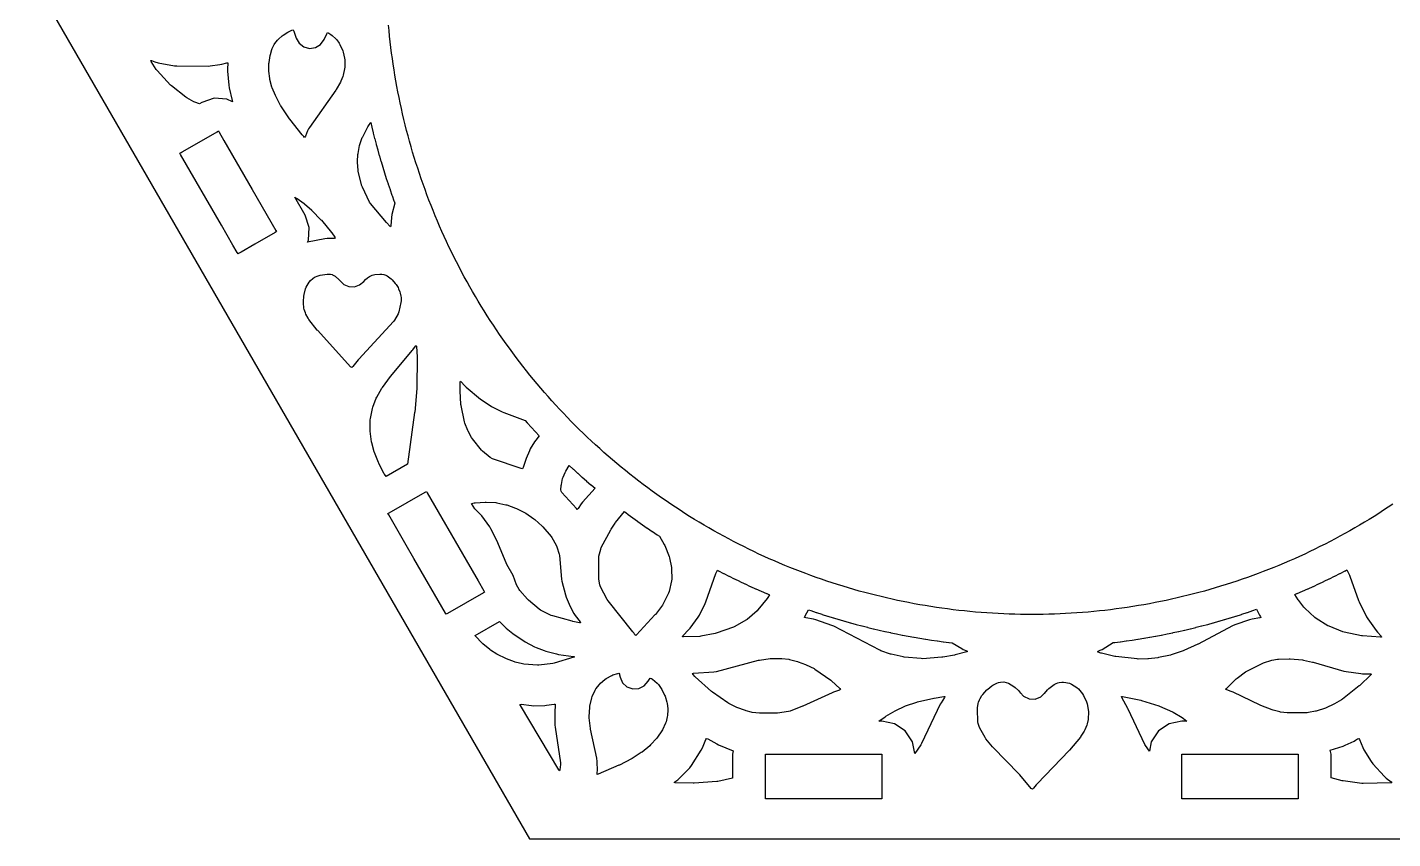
# Model space of a CAD drawing. Header units: millimetres. Extents: x 10 to 410, y 18 to 283.
# Drawn here: x 232 to 327.1, y 160.4 to 216.9 of the extents above; entities that cross this region are included whole.
import ezdxf

# ---------------------------------------------------------------- set-up
doc = ezdxf.new("R2010")
doc.units = ezdxf.units.MM
doc.layers.add('CUT', color=1, linetype='Continuous')

msp = doc.modelspace()

# ---------------------------------------------------------------- linework, layer by layer
at = {"layer": 'CUT'}
for points in [[(372, 221), (337, 281.6218), (267, 281.6218), (232, 221), (267, 160.3782), (337, 160.3782)], [(252.4326, 215.7235), (252.6777, 216.0577), (252.8703, 216.4727), (252.9254, 216.5459), (253.0117, 216.5155), (253.1602, 216.4245), (253.2463, 216.3586), (253.4937, 216.1248), (253.5585, 216.0509), (253.7345, 215.8074), (253.7864, 215.7182), (253.9839, 215.2856), (254.0191, 215.1802), (254.1092, 214.769), (254.1213, 214.6577), (254.1221, 214.1391), (254.1101, 214.0268), (254.0143, 213.5875), (253.9848, 213.4947), (253.8427, 213.1595), (253.8133, 213.1007), (253.514, 212.5854), (253.49, 212.5479), (251.6567, 209.9309), (251.5975, 209.8359), (251.5818, 209.8076), (251.533, 209.7068), (251.3765, 209.3341), (251.325, 209.2507), (251.2593, 209.3005), (251.1748, 209.3982), (251.1597, 209.4165), (250.2967, 210.5095), (250.2722, 210.5431), (249.676, 211.4351), (249.6498, 211.4787), (249.3076, 212.1166), (249.2837, 212.1676), (249.0696, 212.6959), (249.0487, 212.7585), (248.9096, 213.2839), (248.8956, 213.3572), (248.836, 213.8663), (248.8326, 213.9368), (248.841, 214.403), (248.8466, 214.4702), (248.9178, 214.9525), (248.9355, 215.0306), (249.039, 215.3654), (249.0722, 215.4475), (249.2077, 215.715), (249.2582, 215.7957), (249.4269, 216.0171), (249.4937, 216.0896), (249.7579, 216.3267), (249.8291, 216.3804), (250.1439, 216.5782), (250.2056, 216.6114), (250.4303, 216.7137), (250.5194, 216.7334), (250.5657, 216.6548), (250.7297, 216.1658), (250.9364, 215.8065), (251.2659, 215.5553), (251.6671, 215.4511), (252.0772, 215.5103)], [(244.7495, 214.229), (245.4181, 214.3214), (245.5509, 214.3485), (245.8961, 214.4427), (245.9768, 214.4486), (245.9841, 214.368), (245.9527, 214.0681), (245.9505, 213.8727), (246.0322, 212.878), (246.0604, 212.7075), (246.2837, 211.821), (246.3072, 211.7209), (245.9126, 211.9155), (245.0171, 211.9742), (244.1673, 211.6857), (243.9883, 211.5824), (243.6649, 211.7097), (243.6089, 211.7357), (243.1152, 212.0009), (243.04, 212.05), (242.0387, 212.8345), (241.9763, 212.8922), (241.0381, 213.912), (240.9829, 213.9834), (240.6211, 214.5463), (240.5973, 214.6095), (240.6637, 214.5973), (240.885, 214.5056), (241.1072, 214.441), (242.2485, 214.2425), (242.4247, 214.2269), (244.602, 214.2191)], [(255.1776, 208.7454), (255.3454, 209.2308), (255.3737, 209.2974), (255.7259, 209.9892), (255.7659, 210.0552), (255.9297, 210.2856), (256.0048, 209.9673), (256.0092, 209.9486), (256.1025, 209.5671), (256.1075, 209.5471), (256.2042, 209.1665), (256.2091, 209.1478), (256.309, 208.768), (256.3143, 208.748), (256.4176, 208.3692), (256.4229, 208.35), (256.5295, 207.972), (256.5351, 207.9526), (256.645, 207.5756), (256.6507, 207.5563), (256.7639, 207.1803), (256.7696, 207.1616), (256.886, 206.7865), (256.8923, 206.7666), (257.0121, 206.3926), (257.0181, 206.3743), (257.141, 206.0014), (257.1476, 205.9817), (257.2739, 205.6098), (257.2802, 205.5914), (257.4096, 205.2207), (257.4164, 205.2015), (257.5491, 204.8319), (257.5561, 204.8126), (257.6084, 204.6711), (257.3998, 203.8671), (257.3677, 203.6606), (257.3364, 203.0868), (257.3188, 203.0175), (257.2607, 203.0591), (257.0475, 203.2852), (257.0264, 203.309), (255.9248, 204.6296), (255.855, 204.7381), (255.3561, 205.7765), (255.3209, 205.8728), (255.0634, 206.8743), (255.0483, 206.9665), (255.0091, 207.5008), (255.0088, 207.5722), (255.0399, 208.0648), (255.0493, 208.1359), (255.1593, 208.6782)], [(247.6766, 205.6075), (249.3156, 202.7687), (249.3673, 202.6791), (249.2777, 202.6274), (247.846, 201.8008), (246.9045, 201.2572), (246.7723, 201.1808), (246.6827, 201.1291), (246.631, 201.2187), (246.3323, 201.7359), (245.528, 203.1291), (242.6844, 208.0543), (242.6327, 208.1439), (242.7223, 208.1956), (242.7981, 208.2394), (243.4769, 208.6313), (245.2277, 209.6422), (245.3173, 209.6939), (245.369, 209.6043), (245.7042, 209.0237)], [(251.8606, 204.1398), (252.4623, 203.5135), (252.4919, 203.4798), (253.1958, 202.6091), (253.2128, 202.5869), (253.4256, 202.2929), (253.4566, 202.2281), (253.3864, 202.2128), (252.9009, 202.1964), (252.7381, 202.1781), (251.5217, 201.9441), (251.5201, 201.9441), (251.5889, 202.0838), (251.6476, 202.9793), (251.3592, 203.8291), (250.6389, 205.0766), (250.7457, 205.02), (250.8047, 204.9836), (251.2821, 204.643), (251.3219, 204.6116), (251.8267, 204.1721)], [(255.698, 199.4719), (255.836, 199.5631), (256.0397, 199.6552), (256.2165, 199.7001), (256.5733, 199.7261), (256.7122, 199.7176), (256.8554, 199.6894), (256.9824, 199.6469), (257.0723, 199.6033), (257.1758, 199.5371), (257.3606, 199.3856), (257.4234, 199.3247), (257.644, 199.0717), (257.6923, 199.0068), (257.8343, 198.7815), (257.8762, 198.6999), (257.963, 198.4871), (257.9913, 198.3937), (258.0354, 198.1769), (258.0458, 198.081), (258.0493, 197.8694), (258.036, 197.7436), (257.8871, 197.0967), (257.833, 196.9572), (257.5808, 196.5105), (257.5104, 196.4136), (255.0945, 193.7848), (255.0522, 193.7359), (254.6762, 193.2724), (254.604, 193.2147), (254.5284, 193.2681), (252.2342, 195.7796), (252.2087, 195.8097), (251.6148, 196.5671), (251.5663, 196.641), (251.4137, 196.923), (251.3744, 197.016), (251.3007, 197.2514), (251.2795, 197.3554), (251.2428, 197.7202), (251.2412, 197.8045), (251.2645, 198.187), (251.2823, 198.2944), (251.3918, 198.6915), (251.4426, 198.8132), (251.6389, 199.1545), (251.7384, 199.2788), (251.8857, 199.4141), (252.0226, 199.5047), (252.257, 199.6113), (252.3993, 199.6528), (252.884, 199.722), (253.0194, 199.7236), (253.1391, 199.7095), (253.2519, 199.6832), (253.2715, 199.6763), (253.4422, 199.576), (253.7239, 199.3277), (253.8417, 199.1978), (253.8484, 199.204), (254.061, 199.0005), (254.4116, 198.8526), (254.792, 198.8394), (255.152, 198.9626), (255.4445, 199.206), (255.5615, 199.3465)], [(256.1761, 187.3448), (256.0072, 187.9693), (255.9938, 188.0351), (255.8913, 188.7837), (255.8865, 188.8661), (255.9014, 189.5617), (255.9107, 189.6492), (256.0459, 190.3541), (256.0717, 190.4442), (256.3138, 191.0708), (256.3497, 191.1454), (256.7108, 191.7663), (256.7411, 191.8125), (257.3118, 192.5919), (257.3325, 192.6183), (258.8156, 194.3936), (258.8607, 194.4517), (259.0406, 194.7005), (259.092, 194.7475), (259.1104, 194.6803), (259.156, 193.9525), (259.157, 193.9186), (259.1526, 191.795), (259.1503, 191.7468), (258.995, 190.097), (258.9923, 190.0739), (258.4907, 186.4691), (256.9975, 185.607), (256.8796, 185.7884), (256.853, 185.8343), (256.4895, 186.5413), (256.4674, 186.5904), (256.1939, 187.291)], [(264.4475, 190.4507), (265.0944, 190.1256), (265.2017, 190.079), (266.6901, 189.5284), (266.8425, 189.3576), (266.8558, 189.3428), (267.1198, 189.0521), (267.1338, 189.0368), (267.4004, 188.7485), (267.4137, 188.7343), (267.6771, 188.4543), (267.4278, 188.1445), (267.3474, 188.0296), (267.0525, 187.5421), (266.9837, 187.4071), (266.7609, 186.8794), (266.7287, 186.7924), (266.5497, 186.2356), (266.5066, 186.1585), (266.419, 186.1695), (264.4227, 186.8367), (264.2528, 186.9319), (263.7119, 187.3867), (263.639, 187.4616), (263.0154, 188.2461), (262.9645, 188.3232), (262.7195, 188.7769), (262.6936, 188.8322), (262.4943, 189.3331), (262.4686, 189.4182), (262.2277, 190.554), (262.2173, 190.6312), (262.1592, 191.5935), (262.1583, 191.6324), (262.1662, 192.1958), (262.1812, 192.2647), (262.2372, 192.2218), (262.4705, 191.954), (262.5875, 191.8391), (263.5785, 191.008), (263.6896, 190.9266), (264.3554, 190.503)], [(270.3244, 183.3277), (270.262, 183.3757), (269.2511, 184.4981), (269.2006, 184.5838), (269.1877, 184.6824), (269.2091, 184.9844), (269.2185, 185.0528), (269.304, 185.4689), (269.3321, 185.5615), (269.4722, 185.9047), (269.515, 185.9876), (269.7666, 186.3838), (270.0368, 186.1338), (270.0521, 186.1198), (270.3428, 185.8558), (270.3576, 185.8425), (270.6506, 185.581), (270.6655, 185.5678), (270.9607, 185.3089), (270.9758, 185.2959), (271.2733, 185.0395), (271.2891, 185.026), (271.5647, 184.7927), (270.6915, 183.8304), (270.5963, 183.7086), (270.3793, 183.3842)], [(263.8156, 177.654), (263.8673, 177.5644), (263.7777, 177.5127), (261.2723, 176.0661), (261.1827, 176.0144), (261.131, 176.104), (258.9314, 179.9137), (258.4066, 180.8228), (257.1844, 182.9396), (257.1327, 183.0292), (257.2223, 183.0809), (259.7277, 184.5275), (259.8173, 184.5792), (259.869, 184.4896), (262.5897, 179.7772), (263.411, 178.3547)], [(264.7082, 183.7841), (265.3452, 183.6529), (265.4136, 183.6339), (266.0296, 183.417), (266.0942, 183.3893), (266.6865, 183.0863), (266.7456, 183.051), (267.3079, 182.6629), (267.3602, 182.6217), (267.8847, 182.1512), (267.9327, 182.1021), (268.5021, 181.4379), (268.5588, 181.3574), (268.862, 180.8285), (268.91, 180.7161), (269.0594, 180.2083), (269.0785, 180.1092), (269.2321, 178.468), (269.2584, 178.3129), (269.4942, 177.3632), (269.5418, 177.2177), (269.7477, 176.7157), (269.7992, 176.6079), (270.0939, 176.0725), (270.1842, 175.9351), (270.5259, 175.4946), (270.5571, 175.4315), (270.4867, 175.43), (270.0064, 175.5174), (269.962, 175.5275), (268.61, 175.897), (268.5131, 175.9341), (267.7664, 176.309), (267.6649, 176.3758), (266.9167, 177.0036), (266.8571, 177.0622), (266.3292, 177.6727), (266.2795, 177.7406), (266.0797, 178.0647), (265.8592, 178.7144), (265.4194, 179.4762), (264.7871, 180.9938), (264.758, 181.0574), (264.3082, 181.9622), (264.2221, 182.1055), (263.6783, 182.8661), (263.539, 183.0244), (263.1759, 183.3619), (262.9555, 183.7437), (263.1457, 183.7817), (263.2125, 183.7906), (263.9068, 183.8382), (263.978, 183.8382), (264.6377, 183.7937)], [(276.7564, 179.9507), (276.8902, 179.2826), (276.9004, 179.183), (276.9048, 178.4676), (276.8929, 178.3538), (276.7316, 177.6082), (276.6872, 177.4829), (276.3119, 176.7405), (276.2601, 176.6581), (275.7635, 176.0106), (275.7336, 175.9749), (274.4578, 174.586), (274.3952, 174.5386), (274.3404, 174.5949), (274.2562, 174.7203), (274.2032, 174.7924), (272.4648, 176.9572), (272.4084, 177.0438), (271.9471, 177.9322), (271.897, 178.0778), (271.8241, 178.4722), (271.8153, 178.5693), (271.82, 179.9506), (271.8359, 180.0769), (271.9552, 180.5496), (271.999, 180.6643), (272.651, 181.9088), (272.6804, 181.9582), (272.9559, 182.3675), (272.9844, 182.406), (273.6068, 183.1702), (273.8568, 182.9835), (273.873, 182.9715), (274.1897, 182.7393), (274.206, 182.7275), (274.5247, 182.4981), (274.5412, 182.4864), (274.8619, 182.2598), (274.8777, 182.2487), (275.2003, 182.0248), (275.2173, 182.0131), (275.5419, 181.7921), (275.5583, 181.781), (275.8848, 181.5628), (275.9018, 181.5516), (276.0517, 181.4533), (276.3855, 180.8844), (276.42, 180.8141), (276.7291, 180.0426)], [(279.2736, 176.875), (279.9864, 178.8592), (280.0102, 178.9151), (280.092, 179.0798), (280.1501, 179.0492), (280.1682, 179.0398), (280.5173, 178.86), (280.5355, 178.8507), (280.8862, 178.674), (280.9038, 178.6652), (281.256, 178.4915), (281.2741, 178.4827), (281.6278, 178.3121), (281.6455, 178.3036), (282.0007, 178.136), (282.0193, 178.1274), (282.3759, 177.963), (282.3947, 177.9544), (282.7528, 177.7932), (282.7703, 177.7854), (283.1297, 177.6272), (283.1484, 177.6191), (283.5092, 177.4641), (283.5274, 177.4564), (283.7251, 177.3734), (283.6078, 177.1763), (283.5638, 177.1133), (282.9167, 176.319), (282.8503, 176.2512), (282.1546, 175.6582), (282.0723, 175.6007), (281.2994, 175.1644), (281.2164, 175.1266), (280.0056, 174.6987), (279.9299, 174.6782), (278.9398, 174.4878), (278.8602, 174.4787), (277.7193, 174.4366), (277.649, 174.4479), (277.6866, 174.5083), (278.1076, 174.9573), (278.189, 175.0555), (278.737, 175.8043), (278.8321, 175.9614), (279.2278, 176.767)], [(324.8161, 176.8752), (325.3179, 175.8443), (325.4029, 175.7001), (325.9827, 174.8751), (326.0764, 174.76), (326.3385, 174.481), (326.3756, 174.421), (326.3055, 174.4126), (325.0384, 174.5164), (324.974, 174.5257), (323.7577, 174.7798), (323.6755, 174.8041), (322.714, 175.1767), (322.6285, 175.2191), (321.8042, 175.7269), (321.7217, 175.7898), (321.0191, 176.4448), (320.9629, 176.5063), (320.5935, 176.9811), (320.558, 177.0327), (320.3373, 177.3996), (320.4726, 177.4564), (320.4908, 177.4641), (320.8516, 177.6191), (320.8703, 177.6272), (321.2297, 177.7854), (321.2472, 177.7932), (321.6053, 177.9544), (321.6241, 177.963), (321.9807, 178.1274), (321.9993, 178.136), (322.3545, 178.3036), (322.3722, 178.3121), (322.7259, 178.4827), (322.744, 178.4915), (323.0962, 178.6652), (323.1138, 178.674), (323.4645, 178.8507), (323.4827, 178.86), (323.8318, 179.0398), (323.8499, 179.0492), (323.9567, 179.1054), (324.1406, 178.7444), (324.1674, 178.6819), (324.7708, 176.9833)], [(297.5266, 173.4182), (297.4792, 173.3916), (296.6497, 173.1786), (296.6112, 173.1702), (295.7877, 173.0234), (295.7321, 173.0165), (294.3791, 172.9223), (294.2957, 172.9231), (293.1117, 173.0295), (293.0408, 173.0408), (292.2063, 173.2332), (292.1569, 173.2472), (291.4809, 173.4746), (291.4051, 173.5069), (288.2045, 175.1802), (288.0686, 175.2395), (286.9571, 175.6333), (286.7742, 175.68), (286.2389, 175.7667), (286.1624, 175.7956), (286.2099, 175.9077), (286.4349, 176.3348), (286.5914, 176.2802), (286.6098, 176.2739), (286.9817, 176.1476), (287.0014, 176.141), (287.3743, 176.0181), (287.3926, 176.0121), (287.7666, 175.8923), (287.7865, 175.886), (288.1616, 175.7696), (288.1803, 175.7639), (288.5563, 175.6507), (288.5756, 175.645), (288.9526, 175.5351), (288.972, 175.5295), (289.35, 175.4229), (289.3692, 175.4176), (289.748, 175.3143), (289.768, 175.309), (290.1478, 175.2091), (290.1665, 175.2042), (290.5471, 175.1075), (290.5671, 175.1025), (290.9486, 175.0092), (290.9673, 175.0048), (291.3495, 174.9147), (291.37, 174.9099), (291.753, 174.8233), (291.7724, 174.819), (292.1562, 174.7357), (292.1754, 174.7316), (292.5598, 174.6516), (292.5798, 174.6476), (292.965, 174.571), (292.9843, 174.5672), (293.3701, 174.4939), (293.3905, 174.4901), (293.7769, 174.4203), (293.7958, 174.417), (294.1829, 174.3504), (294.2032, 174.347), (294.5907, 174.2839), (294.6108, 174.2807), (294.999, 174.221), (295.0182, 174.2181), (295.4068, 174.1617), (295.4274, 174.1589), (295.8165, 174.106), (295.8358, 174.1034), (296.2254, 174.0538), (296.2459, 174.0513), (296.4494, 174.0273), (297.1112, 173.6281), (297.2244, 173.5689), (297.4693, 173.4593)], [(308.1642, 174.1034), (308.1835, 174.106), (308.5726, 174.1589), (308.5932, 174.1617), (308.9818, 174.2181), (309.001, 174.221), (309.3892, 174.2807), (309.4093, 174.2839), (309.7968, 174.347), (309.8171, 174.3504), (310.2042, 174.417), (310.2231, 174.4203), (310.6095, 174.4901), (310.6299, 174.4939), (311.0157, 174.5672), (311.035, 174.571), (311.4202, 174.6476), (311.4402, 174.6516), (311.8246, 174.7316), (311.8438, 174.7357), (312.2276, 174.819), (312.247, 174.8233), (312.63, 174.9099), (312.6505, 174.9147), (313.0327, 175.0048), (313.0514, 175.0092), (313.4329, 175.1025), (313.4529, 175.1075), (313.8335, 175.2042), (313.8522, 175.2091), (314.232, 175.309), (314.252, 175.3143), (314.6308, 175.4176), (314.65, 175.4229), (315.028, 175.5295), (315.0474, 175.5351), (315.4244, 175.645), (315.4437, 175.6507), (315.8197, 175.7639), (315.8384, 175.7696), (316.2135, 175.886), (316.2334, 175.8923), (316.6074, 176.0121), (316.6257, 176.0181), (316.9986, 176.141), (317.0183, 176.1476), (317.3902, 176.2739), (317.4086, 176.2802), (317.6651, 176.3697), (317.871, 175.9643), (317.9182, 175.8811), (317.9249, 175.8704), (317.9539, 175.7945), (317.878, 175.7655), (317.3417, 175.6745), (317.1753, 175.632), (316.134, 175.2731), (315.9842, 175.2081), (313.5955, 173.9416), (313.5662, 173.9272), (312.6015, 173.4903), (312.5521, 173.4709), (311.7111, 173.1884), (311.6554, 173.1731), (310.83, 172.9939), (310.7765, 172.9851), (310.1215, 172.9125), (310.0731, 172.9094), (309.4096, 172.8974), (309.3423, 172.9006), (307.851, 173.0662), (307.787, 173.0773), (306.8511, 173.3008), (306.8079, 173.3131), (306.6299, 173.3722), (306.5688, 173.4072), (306.6265, 173.4475), (306.7635, 173.5067), (306.8923, 173.5732), (307.6614, 174.0403), (307.7541, 174.0513), (307.7746, 174.0538)], [(266.5972, 174.1541), (266.6975, 174.0947), (267.3468, 173.757), (267.452, 173.7094), (268.0263, 173.487), (268.1308, 173.4527), (268.8771, 173.2504), (269.0088, 173.2236), (270.0696, 173.0777), (270.1218, 173.0598), (270.0732, 173.0336), (268.7136, 172.609), (268.6203, 172.589), (267.6536, 172.4721), (267.5511, 172.4698), (266.5957, 172.5423), (266.5097, 172.5561), (265.9973, 172.6827), (265.9404, 172.7002), (265.3855, 172.9064), (265.3368, 172.9274), (264.7714, 173.2052), (264.7222, 173.2327), (264.2762, 173.515), (264.2216, 173.5547), (263.7442, 173.9512), (263.692, 174.0009), (263.2409, 174.4948), (263.2178, 174.5234), (263.2143, 174.5315), (264.9022, 175.5061), (264.9381, 175.4832), (265.3016, 175.1213), (265.3717, 175.0575), (265.8414, 174.6675), (265.9274, 174.6032)], [(283.8443, 172.9363), (284.5099, 172.942), (284.581, 172.9377), (285.0564, 172.8768), (285.1183, 172.8651), (285.6595, 172.7283), (285.7136, 172.7115), (286.229, 172.5201), (286.2799, 172.4981), (286.8216, 172.229), (286.889, 172.1889), (287.9812, 171.4243), (288.0411, 171.3754), (288.6139, 170.8327), (288.6608, 170.7651), (288.5899, 170.7234), (288.183, 170.5856), (288.0852, 170.5469), (286.0437, 169.6183), (286.0178, 169.6073), (285.1675, 169.2743), (285.0519, 169.2436), (284.2691, 169.1299), (284.1939, 169.1245), (283.0754, 169.1241), (283.0184, 169.1272), (282.5095, 169.1826), (282.4373, 169.1956), (282.0945, 169.2826), (282.0393, 169.2999), (281.4534, 169.5196), (281.4023, 169.5419), (280.8868, 169.8007), (280.8248, 169.8373), (279.7402, 170.5833), (279.6839, 170.628), (278.5484, 171.6642), (278.5235, 171.6885), (278.3935, 171.8239), (278.3543, 171.8842), (278.4238, 171.9026), (279.8288, 172.0018), (280.0236, 172.0342), (282.9542, 172.8101), (283.0142, 172.8222), (283.7744, 172.931)], [(318.2156, 172.6583), (318.651, 172.8018), (318.7242, 172.8202), (319.1199, 172.8899), (319.1936, 172.8976), (319.9198, 172.9214), (319.9893, 172.919), (320.8633, 172.8314), (320.9203, 172.8225), (321.5639, 172.6855), (321.5995, 172.6766), (323.7459, 172.0596), (323.8927, 172.0285), (324.9246, 171.8864), (325.0417, 171.8769), (325.5921, 171.8632), (325.6617, 171.8476), (325.621, 171.789), (324.8606, 171.0563), (324.8202, 171.0211), (323.6476, 170.102), (323.5878, 170.0614), (323.084, 169.7683), (323.0353, 169.7433), (322.5046, 169.5047), (322.4535, 169.4849), (321.8184, 169.2759), (321.7545, 169.2593), (321.2678, 169.1648), (321.1747, 169.1552), (319.8602, 169.1382), (319.7845, 169.1427), (319.3319, 169.2027), (319.2703, 169.2146), (318.8085, 169.3332), (318.747, 169.3531), (317.9496, 169.6666), (317.9145, 169.6819), (316.0219, 170.5906), (315.8859, 170.6446), (315.5782, 170.7425), (315.5066, 170.783), (315.5527, 170.8512), (316.2447, 171.5214), (316.2968, 171.5657), (316.8875, 172.0047), (316.9699, 172.0548), (318.1495, 172.6314)], [(271.246, 168.0677), (271.1635, 168.8004), (271.1607, 168.882), (271.1881, 169.5093), (271.201, 169.6045), (271.3352, 170.1842), (271.3704, 170.2867), (271.571, 170.7187), (271.6277, 170.8132), (271.8685, 171.1328), (271.9451, 171.2146), (272.2491, 171.4762), (272.3414, 171.5398), (272.7274, 171.7487), (272.8126, 171.7854), (273.1385, 171.893), (273.2223, 171.9043), (273.2564, 171.8541), (273.2763, 171.7916), (273.3092, 171.6342), (273.4777, 171.2456), (273.7861, 170.9551), (274.1841, 170.8101), (274.6071, 170.8343), (274.9861, 171.0235), (275.2594, 171.3472), (275.3457, 171.5058), (275.4034, 171.5743), (275.4877, 171.5441), (275.4916, 171.5418), (275.5603, 171.492), (275.8913, 171.209), (275.9771, 171.1153), (276.1787, 170.8329), (276.2185, 170.7676), (276.4123, 170.3897), (276.446, 170.3076), (276.5749, 169.8972), (276.5951, 169.8039), (276.6373, 169.4586), (276.6401, 169.3607), (276.6142, 168.9642), (276.5991, 168.8692), (276.5099, 168.5189), (276.4785, 168.4299), (276.2648, 167.9637), (276.221, 167.8861), (275.9251, 167.4537), (275.8767, 167.3931), (275.4261, 166.9075), (275.3749, 166.8593), (274.8345, 166.4147), (274.7832, 166.3775), (274.1431, 165.9695), (274.1018, 165.9457), (273.2565, 165.5093), (273.2239, 165.4939), (271.7765, 164.8685), (271.7064, 164.8526), (271.7153, 165.0216), (271.7123, 165.0217), (271.7218, 165.1024), (271.7187, 165.7688), (271.6949, 165.9868), (271.2546, 168.0151)], [(298.3237, 168.1882), (298.2654, 168.3941), (298.2461, 168.5167), (298.2124, 169.401), (298.2185, 169.503), (298.2637, 169.7881), (298.2882, 169.8835), (298.3504, 170.0559), (298.3975, 170.1537), (298.523, 170.3568), (298.5826, 170.4355), (298.8625, 170.7406), (298.924, 170.7977), (299.2077, 171.0216), (299.29, 171.0748), (299.5715, 171.2216), (299.685, 171.2649), (299.8103, 171.2966), (300.0455, 171.3011), (300.2116, 171.2656), (300.364, 171.207), (300.7441, 170.9872), (300.8393, 170.9166), (301.0687, 170.7023), (301.2084, 170.5286), (301.2161, 170.5348), (301.4288, 170.2998), (301.8093, 170.1239), (302.2283, 170.1108), (302.619, 170.2627), (302.871, 170.5084), (302.878, 170.5027), (303.0818, 170.7501), (303.1765, 170.8397), (303.5592, 171.1198), (303.688, 171.1888), (303.8006, 171.2301), (303.9097, 171.2572), (304.0842, 171.2811), (304.1991, 171.2841), (304.3702, 171.2698), (304.4768, 171.2495), (304.6263, 171.2047), (304.7527, 171.1476), (305.1283, 170.9134), (305.2477, 170.8111), (305.5309, 170.4822), (305.6093, 170.3602), (305.8164, 169.9114), (305.8574, 169.7785), (305.9456, 169.2502), (305.9523, 169.1399), (305.9356, 168.7788), (305.9247, 168.694), (305.8565, 168.3728), (305.8265, 168.2777), (305.6902, 167.9553), (305.6504, 167.8793), (305.4201, 167.5151), (305.3788, 167.4585), (304.6172, 166.5503), (304.5941, 166.5244), (302.3643, 164.1969), (302.3035, 164.1276), (302.1108, 163.8874), (302.0376, 163.829), (301.963, 163.8855), (301.1643, 164.829), (301.1162, 164.8821), (299.2906, 166.7622), (299.2649, 166.7907), (298.7984, 167.3474), (298.7457, 167.4227), (298.3736, 168.0698)], [(268.785, 169.7442), (268.7923, 169.6665), (268.754, 169.2147), (268.7506, 169.1033), (268.7682, 168.2877), (268.7793, 168.1565), (269.1475, 165.6731), (269.151, 165.5487), (269.1169, 165.1759), (269.0966, 165.1093), (269.047, 165.1572), (269.0325, 165.18), (266.3563, 169.671), (266.3315, 169.7385), (266.4034, 169.7431), (267.1321, 169.6532), (267.2932, 169.6458), (268.0743, 169.67), (268.1786, 169.6785), (268.707, 169.7479)], [(293.2036, 169.6254), (293.9909, 169.8902), (294.0402, 169.9042), (295.1766, 170.1663), (295.1981, 170.1708), (295.8591, 170.2944), (295.9307, 170.2939), (295.9054, 170.2268), (295.6728, 169.8502), (295.6189, 169.7515), (294.3038, 167.0024), (294.26, 166.9275), (293.8368, 166.3246), (293.6749, 167.1385), (293.1763, 167.8846), (292.4302, 168.3832), (291.55, 168.5583), (291.3381, 168.5583), (291.7705, 168.8765), (291.8161, 168.9065), (292.471, 169.2906), (292.5182, 169.3151), (293.1527, 169.6053)], [(311.8434, 169.1918), (312.4822, 168.8235), (312.5699, 168.7601), (312.7954, 168.5583), (312.45, 168.5583), (311.5698, 168.3832), (310.8237, 167.8846), (310.3251, 167.1385), (310.1942, 166.4807), (309.9218, 166.8691), (309.877, 166.946), (308.7199, 169.393), (308.6886, 169.454), (308.2692, 170.2092), (308.2467, 170.2775), (308.3186, 170.2773), (309.5909, 170.0292), (309.6497, 170.0141), (310.8404, 169.6347), (310.893, 169.6147), (311.7933, 169.2172)], [(279.0575, 166.718), (279.2834, 167.2834), (279.3349, 167.3598), (279.4229, 167.3324), (280.0437, 166.9806), (280.1632, 166.9226), (281.1906, 166.5016), (281.1975, 166.497), (281.15, 166.2583), (281.15, 164.5989), (281.1459, 164.597), (280.1213, 164.3694), (280.047, 164.3584), (278.4624, 164.2389), (278.4067, 164.2377), (277.1518, 164.2766), (277.0847, 164.2928), (277.1309, 164.3441), (277.323, 164.4842), (277.4548, 164.5983), (278.1589, 165.3182), (278.2931, 165.487), (278.9672, 166.5421)], [(324.7885, 167.3679), (324.8407, 167.2901), (325.054, 166.7402), (325.14, 166.5674), (325.6423, 165.7555), (325.7641, 165.5953), (326.571, 164.7223), (326.6972, 164.6063), (327.0498, 164.3319), (327.0948, 164.279), (327.0271, 164.2636), (325.0759, 164.2296), (324.9979, 164.2341), (323.6884, 164.4076), (323.6288, 164.4191), (322.85, 164.6158), (322.85, 166.2583), (322.7945, 166.5375), (323.7047, 166.8333), (323.8404, 166.8881), (324.4499, 167.1852), (324.5522, 167.2423), (324.7004, 167.3363)], [(283.45, 163.1583), (283.45, 163.2617), (283.45, 166.1549), (283.45, 166.2583), (283.5534, 166.2583), (291.4466, 166.2583), (291.55, 166.2583), (291.55, 166.1549), (291.55, 163.2617), (291.55, 163.1583), (291.4466, 163.1583), (283.5534, 163.1583)], [(312.45, 163.1583), (312.45, 163.2617), (312.45, 166.1549), (312.45, 166.2583), (312.5534, 166.2583), (320.4466, 166.2583), (320.55, 166.2583), (320.55, 166.1549), (320.55, 163.2617), (320.55, 163.1583), (320.4466, 163.1583), (312.5534, 163.1583)]]:
    msp.add_lwpolyline(points, close=True, dxfattribs=at)
msp.add_lwpolyline([(327.1637, 183.6933), (326.8372, 183.4751), (326.5088, 183.2598), (326.1785, 183.0474), (325.8464, 182.8378), (325.5124, 182.6312), (325.1767, 182.4275), (324.8392, 182.2267), (324.5, 182.0289), (324.1591, 181.834), (323.8164, 181.6421), (323.4721, 181.4532), (323.1262, 181.2674), (322.7787, 181.0845), (322.4296, 180.9047), (322.0789, 180.728), (321.7267, 180.5543), (321.373, 180.3837), (321.0178, 180.2161), (320.6612, 180.0517), (320.3031, 179.8905), (319.9437, 179.7323), (319.5829, 179.5773), (319.2208, 179.4254), (318.8573, 179.2767), (318.4926, 179.1312), (318.1266, 178.9889), (317.7593, 178.8498), (317.3909, 178.7138), (317.0213, 178.5811), (316.6506, 178.4517), (316.2787, 178.3254), (315.9058, 178.2025), (315.5318, 178.0827), (315.1567, 177.9663), (314.7807, 177.8531), (314.4037, 177.7432), (314.0257, 177.6366), (313.6469, 177.5333), (313.2671, 177.4334), (312.8865, 177.3367), (312.505, 177.2434), (312.1228, 177.1533), (311.7398, 177.0667), (311.356, 176.9834), (310.9716, 176.9034), (310.5864, 176.8268), (310.2006, 176.7535), (309.8142, 176.6837), (309.4271, 176.6171), (309.0396, 176.554), (308.6514, 176.4943), (308.2628, 176.4379), (307.8737, 176.385), (307.4841, 176.3354), (307.0941, 176.2893), (306.7038, 176.2465), (306.3131, 176.2072), (305.922, 176.1712), (305.5307, 176.1387), (305.139, 176.1096), (304.7472, 176.0839), (304.3551, 176.0617), (303.9629, 176.0428), (303.5705, 176.0274), (303.178, 176.0154), (302.7854, 176.0069), (302.3927, 176.0017), (302, 176), (301.6073, 176.0017), (301.2146, 176.0069), (300.822, 176.0154), (300.4295, 176.0274), (300.0371, 176.0428), (299.6449, 176.0617), (299.2528, 176.0839), (298.861, 176.1096), (298.4693, 176.1387), (298.078, 176.1712), (297.6869, 176.2072), (297.2962, 176.2465), (296.9059, 176.2893), (296.5159, 176.3354), (296.1263, 176.385), (295.7372, 176.4379), (295.3486, 176.4943), (294.9604, 176.554), (294.5729, 176.6171), (294.1858, 176.6837), (293.7994, 176.7535), (293.4136, 176.8268), (293.0284, 176.9034), (292.644, 176.9834), (292.2602, 177.0667), (291.8772, 177.1533), (291.495, 177.2434), (291.1135, 177.3367), (290.7329, 177.4334), (290.3531, 177.5333), (289.9743, 177.6366), (289.5963, 177.7432), (289.2193, 177.8531), (288.8433, 177.9663), (288.4682, 178.0827), (288.0942, 178.2025), (287.7213, 178.3254), (287.3494, 178.4517), (286.9787, 178.5811), (286.6091, 178.7138), (286.2407, 178.8498), (285.8734, 178.9889), (285.5074, 179.1312), (285.1427, 179.2767), (284.7792, 179.4254), (284.4171, 179.5773), (284.0563, 179.7323), (283.6969, 179.8905), (283.3388, 180.0517), (282.9822, 180.2161), (282.627, 180.3837), (282.2733, 180.5543), (281.9211, 180.728), (281.5704, 180.9047), (281.2213, 181.0845), (280.8738, 181.2674), (280.5279, 181.4532), (280.1836, 181.6421), (279.8409, 181.834), (279.5, 182.0289), (279.1608, 182.2267), (278.8233, 182.4275), (278.4876, 182.6312), (278.1536, 182.8378), (277.8215, 183.0474), (277.4912, 183.2598), (277.1628, 183.4751), (276.8363, 183.6933), (276.5117, 183.9143), (276.1891, 184.1382), (275.8684, 184.3648), (275.5497, 184.5942), (275.233, 184.8264), (274.9183, 185.0614), (274.6057, 185.2991), (274.2952, 185.5395), (273.9868, 185.7826), (273.6806, 186.0284), (273.3765, 186.2769), (273.0746, 186.528), (272.7748, 186.7817), (272.4773, 187.0381), (272.1821, 187.297), (271.8891, 187.5585), (271.5984, 187.8225), (271.3101, 188.0891), (271.024, 188.3582), (270.7404, 188.6297), (270.4591, 188.9037), (270.1802, 189.1802), (269.9037, 189.4591), (269.6297, 189.7404), (269.3582, 190.024), (269.0891, 190.3101), (268.8225, 190.5984), (268.5585, 190.8891), (268.297, 191.1821), (268.0381, 191.4773), (267.7817, 191.7748), (267.528, 192.0746), (267.2769, 192.3765), (267.0284, 192.6806), (266.7826, 192.9868), (266.5395, 193.2952), (266.2991, 193.6057), (266.0614, 193.9183), (265.8264, 194.233), (265.5942, 194.5497), (265.3648, 194.8684), (265.1382, 195.1891), (264.9143, 195.5117), (264.6933, 195.8363), (264.4751, 196.1628), (264.2598, 196.4912), (264.0474, 196.8215), (263.8378, 197.1536), (263.6312, 197.4876), (263.4275, 197.8233), (263.2267, 198.1608), (263.0289, 198.5), (262.834, 198.8409), (262.6421, 199.1836), (262.4532, 199.5279), (262.2674, 199.8738), (262.0845, 200.2213), (261.9047, 200.5704), (261.728, 200.9211), (261.5543, 201.2733), (261.3837, 201.627), (261.2161, 201.9822), (261.0517, 202.3388), (260.8905, 202.6969), (260.7323, 203.0563), (260.5773, 203.4171), (260.4254, 203.7792), (260.2767, 204.1427), (260.1312, 204.5074), (259.9889, 204.8734), (259.8498, 205.2407), (259.7138, 205.6091), (259.5811, 205.9787), (259.4517, 206.3494), (259.3254, 206.7213), (259.2025, 207.0942), (259.0827, 207.4682), (258.9663, 207.8433), (258.8531, 208.2193), (258.7432, 208.5963), (258.6366, 208.9743), (258.5333, 209.3531), (258.4334, 209.7329), (258.3367, 210.1135), (258.2434, 210.495), (258.1533, 210.8772), (258.0667, 211.2602), (257.9834, 211.644), (257.9034, 212.0284), (257.8268, 212.4136), (257.7535, 212.7994), (257.6837, 213.1858), (257.6171, 213.5729), (257.554, 213.9604), (257.4943, 214.3486), (257.4379, 214.7372), (257.385, 215.1263), (257.3354, 215.5159), (257.2893, 215.9059), (257.2465, 216.2962), (257.2072, 216.6869), (257.1712, 217.078)], dxfattribs=at)

doc.saveas('drawing.dxf')
